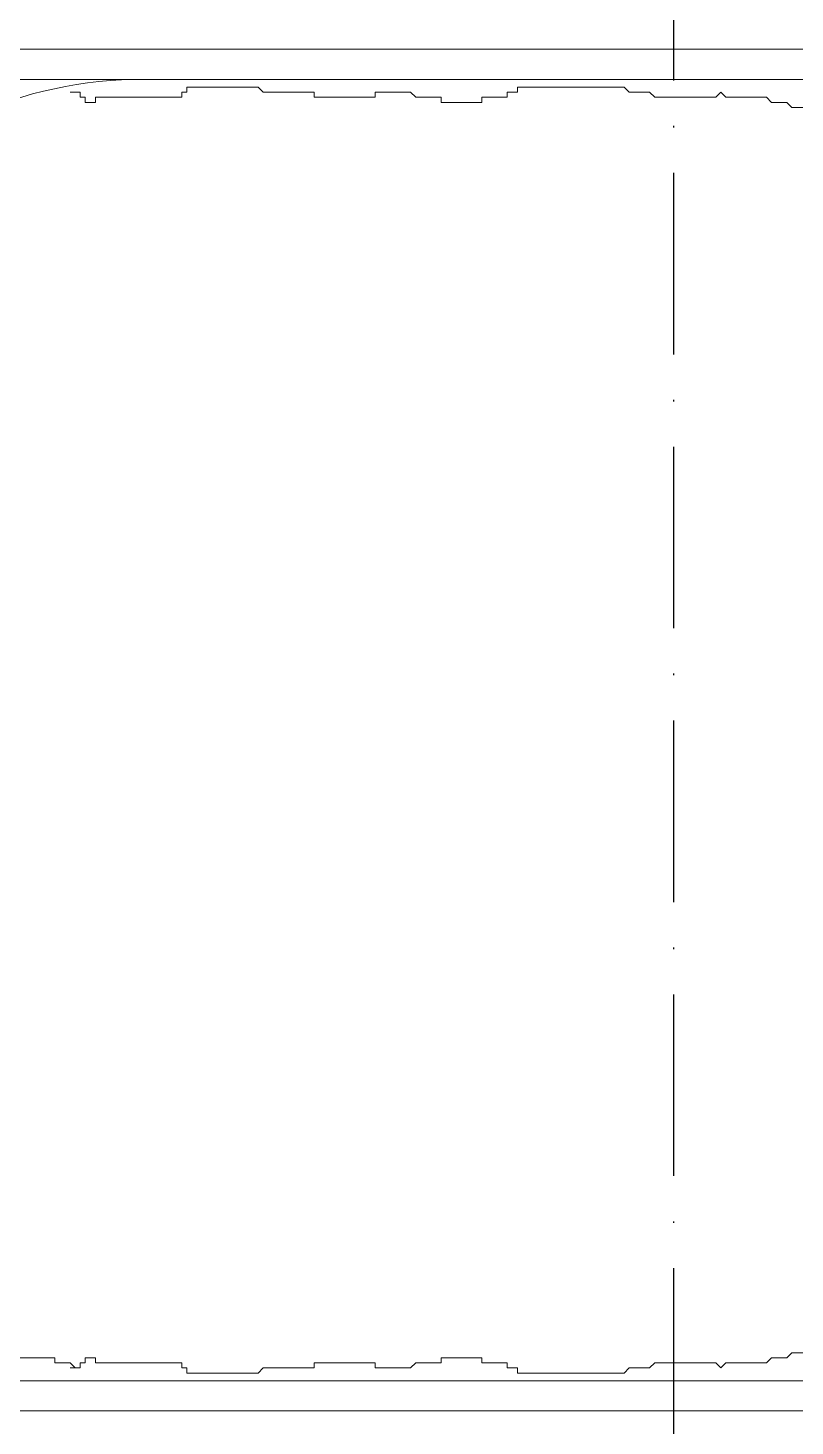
# Model space of a CAD drawing. Extents: x 775040 to 808375, y 4159409 to 4163651.
# Drawn here: x 785695 to 785745.7, y 4162367.2 to 4162459.6 of the extents above; entities that cross this region are included whole.
import ezdxf

# ---------------------------------------------------------------- set-up
doc = ezdxf.new("R2010")
doc.units = 0
doc.header["$MEASUREMENT"] = 0
doc.linetypes.add('ACAD_ISO10W100', pattern=[18, 12, -3, 0, -3])
doc.layers.add('Z_aks', color=2, linetype='ACAD_ISO10W100', lineweight=30)
doc.layers.add('Z_tefriş', color=73, linetype='Continuous', lineweight=5)

# ---------------------------------------------------------------- blocks, each defined once
blk = doc.blocks.new('YATAK 2')
at = {"layer": 'Z_tefriş'}
for p, q in [((-8643.915, 17107.345), (-8643.915, 16917.345)), ((-8553.915, 16917.345), (-8553.915, 17107.345)), ((-8641.915, 17095.345), (-8641.915, 16929.345)), ((-8555.915, 17095.345), (-8555.915, 16929.345)), ((-8557.425, 17041.285), (-8557.425, 17038.26)), ((-8557.425, 17038.26), (-8557.089, 17038.26)), ((-8557.089, 17038.26), (-8557.089, 17037.252)), ((-8641.078, 17037.252), (-8641.078, 17036.58)), ((-8641.078, 17036.58), (-8640.741, 17036.58)), ((-8640.741, 17036.58), (-8640.741, 17036.244)), ((-8557.089, 17037.252), (-8556.753, 17036.916)), ((-8557.089, 17036.58), (-8557.089, 17036.244)), ((-8556.753, 17036.58), (-8557.089, 17036.58)), ((-8556.753, 17037.252), (-8556.753, 17036.58)), ((-8640.741, 17036.244), (-8640.405, 17036.244)), ((-8640.405, 17035.572), (-8640.741, 17035.572)), ((-8640.741, 17035.572), (-8640.741, 17029.859)), ((-8640.405, 17036.244), (-8640.405, 17035.572)), ((-8557.425, 17036.244), (-8557.425, 17035.572)), ((-8557.089, 17036.244), (-8557.425, 17036.244)), ((-8557.425, 17035.572), (-8557.089, 17035.572)), ((-8557.089, 17035.572), (-8557.089, 17029.859)), ((-8641.078, 17029.523), (-8641.414, 17029.523)), ((-8641.414, 17029.523), (-8641.414, 17024.818)), ((-8640.741, 17029.859), (-8641.078, 17029.859)), ((-8641.078, 17029.859), (-8641.078, 17029.523)), ((-8557.089, 17029.859), (-8556.753, 17029.859)), ((-8556.753, 17029.859), (-8556.753, 17029.523)), ((-8556.753, 17029.523), (-8556.416, 17029.523)), ((-8556.416, 17029.523), (-8556.416, 17024.818)), ((-8641.414, 17024.818), (-8641.078, 17024.482)), ((-8641.078, 17024.482), (-8641.078, 17021.122)), ((-8556.416, 17024.818), (-8556.753, 17024.482)), ((-8556.753, 17024.482), (-8556.753, 17021.122)), ((-8641.078, 17021.122), (-8640.741, 17021.122)), ((-8640.741, 17021.122), (-8640.741, 17017.089)), ((-8557.089, 17021.122), (-8557.089, 17017.089)), ((-8556.753, 17021.122), (-8557.089, 17021.122)), ((-8640.741, 17017.089), (-8641.078, 17017.089)), ((-8641.078, 17017.089), (-8641.078, 17014.737)), ((-8557.089, 17017.089), (-8556.753, 17017.089)), ((-8556.753, 17017.089), (-8556.753, 17014.737)), ((-8641.078, 17014.737), (-8640.741, 17014.401)), ((-8640.741, 17014.401), (-8640.741, 17012.72)), ((-8556.753, 17014.737), (-8557.089, 17014.401)), ((-8557.089, 17014.401), (-8557.089, 17012.72)), ((-8640.741, 17012.72), (-8640.405, 17012.72)), ((-8640.405, 17012.72), (-8640.405, 17010.032)), ((-8557.425, 17012.72), (-8557.425, 17010.032)), ((-8557.089, 17012.72), (-8557.425, 17012.72)), ((-8640.405, 17010.032), (-8640.741, 17010.032)), ((-8640.741, 17010.032), (-8640.741, 17008.352)), ((-8557.425, 17010.032), (-8557.089, 17010.032)), ((-8557.089, 17010.032), (-8557.089, 17008.352)), ((-8640.741, 17008.352), (-8641.078, 17008.352)), ((-8641.078, 17008.352), (-8641.078, 17007.68)), ((-8557.089, 17008.352), (-8556.753, 17008.352)), ((-8556.753, 17008.352), (-8556.753, 17007.68)), ((-8641.078, 17007.68), (-8641.414, 17007.68)), ((-8641.414, 17007.68), (-8641.414, 17000.622)), ((-8556.753, 17007.68), (-8556.416, 17007.68)), ((-8556.416, 17007.68), (-8556.416, 17000.622)), ((-8641.414, 17000.622), (-8641.078, 17000.286)), ((-8556.416, 17000.622), (-8556.753, 17000.286)), ((-8641.078, 17000.286), (-8641.078, 16998.942)), ((-8556.753, 17000.286), (-8556.753, 16998.942)), ((-8641.078, 16998.942), (-8640.741, 16998.606)), ((-8640.741, 16998.606), (-8640.741, 16994.574)), ((-8556.753, 16998.942), (-8557.089, 16998.606)), ((-8557.089, 16998.606), (-8557.089, 16994.574)), ((-8640.741, 16994.574), (-8641.078, 16994.237)), ((-8641.078, 16994.237), (-8640.741, 16993.901)), ((-8640.741, 16993.901), (-8640.741, 16991.213)), ((-8557.089, 16994.574), (-8556.753, 16994.237)), ((-8556.753, 16994.237), (-8557.089, 16993.901)), ((-8557.089, 16993.901), (-8557.089, 16991.213)), ((-8640.741, 16991.213), (-8640.405, 16990.877)), ((-8557.089, 16991.213), (-8557.425, 16990.877)), ((-8640.405, 16990.877), (-8640.405, 16989.869)), ((-8557.425, 16990.877), (-8557.425, 16989.869)), ((-8640.405, 16989.869), (-8640.069, 16989.533)), ((-8640.069, 16989.533), (-8640.069, 16986.508)), ((-8557.425, 16989.869), (-8557.762, 16989.533)), ((-8557.762, 16989.533), (-8557.762, 16986.508))]:
    blk.add_line(p, q, dxfattribs=at)
blk.add_arc((-8614.472, 17032.531), 27.449, 79.6059, 178.81526, dxfattribs=at)

msp = doc.modelspace()

# ---------------------------------------------------------------- linework, layer by layer
at = {"layer": 'Z_aks'}
msp.add_line((785737.643, 4159668.755), (785737.643, 4163028.755), dxfattribs=at)

# ---------------------------------------------------------------- block references
at = {"layer": 'Z_tefriş', "xscale": -1, "rotation": 90}
msp.add_blockref('YATAK 2', (802734.987, 4153814.309), dxfattribs=at)
at = {"layer": 'Z_tefriş', "rotation": 90}
msp.add_blockref('YATAK 2', (802734.987, 4170922.139), dxfattribs=at)

doc.saveas('drawing.dxf')
